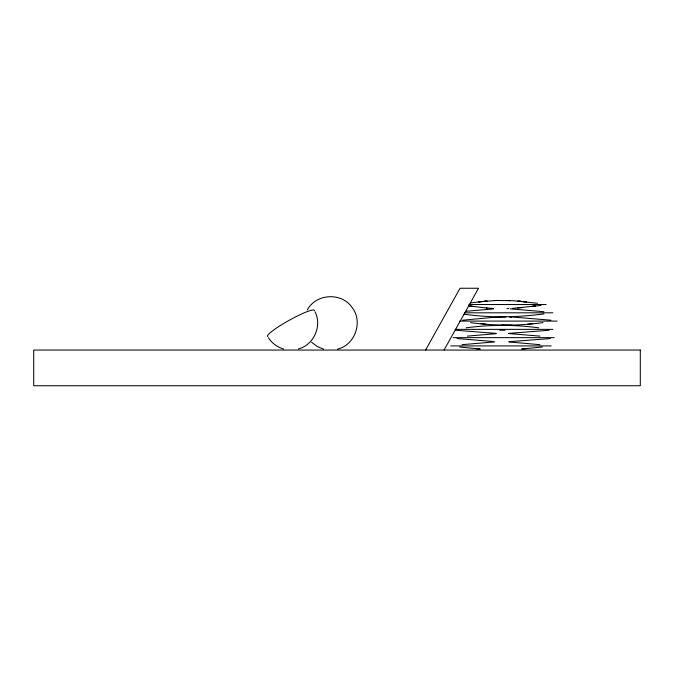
<?xml version="1.0" encoding="UTF-8"?>
<svg xmlns="http://www.w3.org/2000/svg" width="674" height="674" viewBox="0 0 674 674"><rect width="100%" height="100%" fill="white"/><g stroke="black" fill="none" stroke-linecap="round" stroke-linejoin="round"><path stroke-width="1.01" d="M425.58 350.059L460.047 288.253L478.515 288.253L444.048 350.059M307.327 309.922C315.912 293.696 341.111 292.044 351.735 307.007C363.446 321.144 355.324 345.063 337.43 349.149M298.388 348.955C313.798 345.037 322.214 326.039 315.146 311.927M531.087 306.569L535.544 305.988L512.291 308.406M478.22 301.935L481.758 301.556L470.174 302.971M532.03 306.443L540.944 305.432M479.172 301.842L495.289 300.545M470.604 322.619C494.64 325.913 518.997 325.93 543.033 322.619M526.891 348.5L521.735 349.006L542.317 347.026M527.582 324.177L532.746 323.663M461.968 344.675L494.817 341.895M486.257 301.109L483.654 301.362L487.209 301.017M517.632 308.06L522.131 307.647M466.071 311.287L493.713 308.894M466.071 327.842C490.2 324.556 514.641 324.573 538.77 327.842M467.335 336.124L495.845 333.689M543.926 313.924C517.388 317.395 490.554 318.002 464.007 314.168M462.676 320.201L491.22 317.572L506.022 316.965M549.099 330.26L508.508 333.403M550.363 338.542L508.895 341.71M497.901 300.469L514.085 300.764L537.431 303.292M494.328 300.579L498.853 300.436M506.941 308.608L508.718 308.549M512.013 325.154L504.43 325.197M468.978 304.538L546.125 304.538M464.571 312.812L552.882 312.812M459.702 321.094L557.086 321.094M455.11 329.367L552.882 329.367M499.83 330.26L505.011 330.26M453.223 337.649L554.146 337.649M450.695 345.922L551.239 345.922M510.134 316.999L512.021 317.024L509.645 316.991M501.599 325.154L503.975 325.197M510.521 300.579L505.997 300.436M512.965 317.058L550.961 320.201M510.26 308.861L543.926 311.717M455.742 330.26L496.317 333.403M457.006 338.542L493.225 341.499M508.912 333.579L540.034 336.124M509.005 341.962L539.967 344.675M493.427 308.448L486.249 307.976M459.617 347.026L480.191 349.006L475.035 348.5M487.201 308.06L469.298 305.988L473.746 306.569M517.64 301.017L521.187 301.362L518.592 301.109M480.882 323.663L486.038 324.177M526.621 301.935L523.083 301.556L525.678 301.842M468.354 305.903L472.811 306.443M323.579 349.149L317.125 346.478L311.582 342.224M283.518 349.006C277.385 347.194 271.883 343.184 268.437 337.775M267.831 336.562A26.758 3.463 -29.1 0 1 290.031 319.838A26.758 3.463 -29.1 0 1 314.261 310.933M640.3 350.059L33.7 350.059L33.7 385.747L640.3 385.747L640.3 350.059"/></g></svg>
